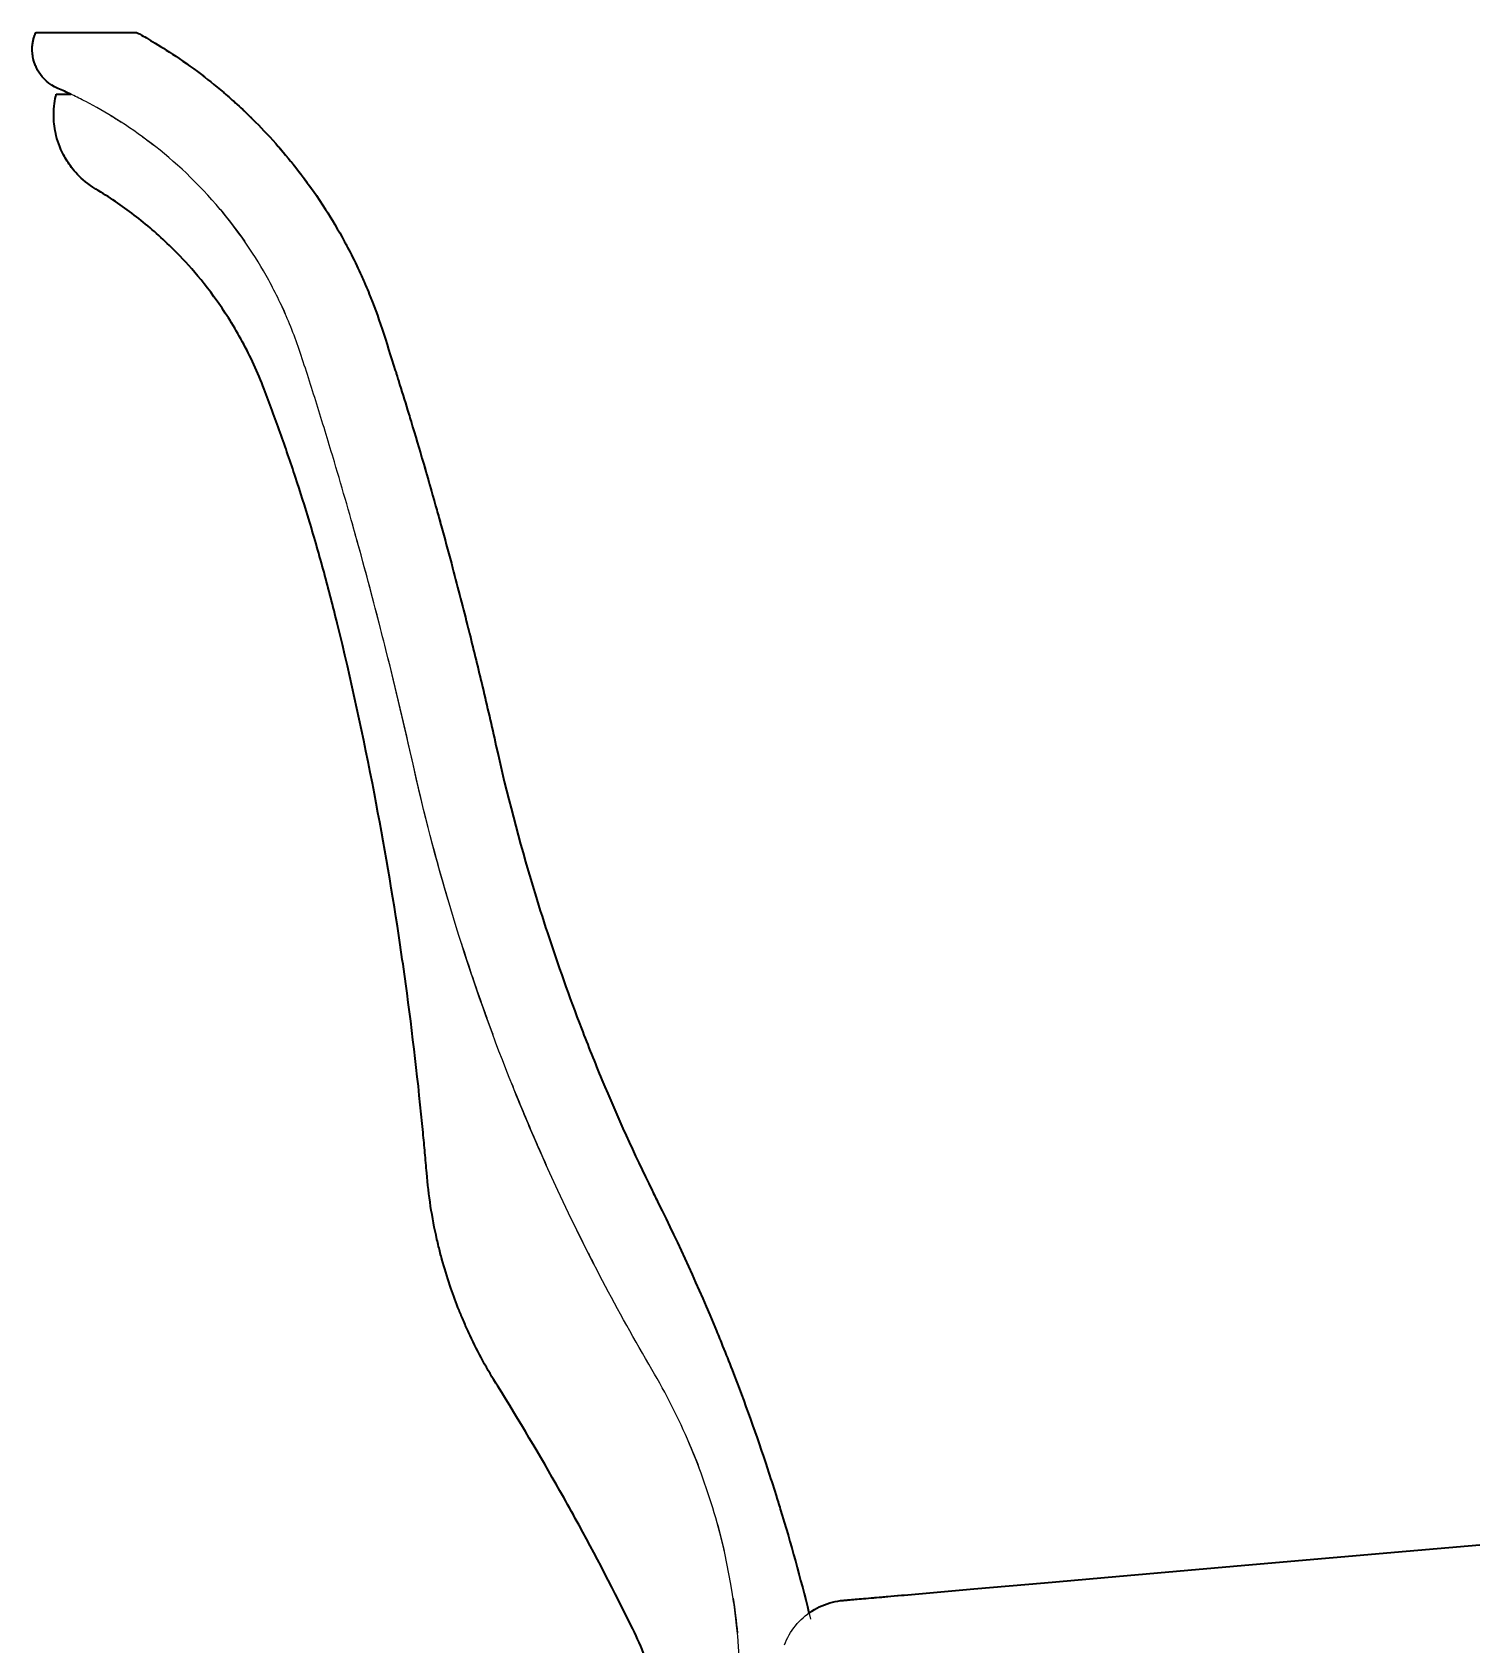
# Model space of a CAD drawing. Header units: millimetres. Extents: x 0 to 2114, y 0 to 2321.
# Drawn here: x 1336.6 to 1680.6, y 1935.3 to 2320.7 of the extents above; entities that cross this region are included whole.
import ezdxf

# ---------------------------------------------------------------- set-up
doc = ezdxf.new("R2010")
doc.units = ezdxf.units.MM
doc.layers.add('Blocks', color=7, linetype='Continuous')
doc.layers.add('Blocks$Inner', color=7, linetype='Continuous', lineweight=25, true_color=0x007f00)
doc.layers.add('Blocks$Outline', color=7, linetype='Continuous', lineweight=35, true_color=0xff3f3f)

# ---------------------------------------------------------------- blocks, each defined once
blk = doc.blocks.new('Aeron Size C Office Chair Side')
at = {"layer": 'Blocks$Inner'}
for p, q in [((165.7, 1017.39), (189.87, 1017.39)), ((170.58, 1002.64), (174.1, 1002.64))]:
    blk.add_line(p, q, dxfattribs=at)
for points in [[(371.99, 643.88), (371.2, 643.81), (370.42, 643.74), (369.65, 643.68), (368.9, 643.61), (368.17, 643.55), (367.47, 643.48), (366.78, 643.42), (366.11, 643.37), (365.47, 643.31), (364.85, 643.26), (364.25, 643.2), (363.68, 643.15), (363.14, 643.11), (362.63, 643.06), (362.14, 643.02), (361.69, 642.98), (361.26, 642.94), (360.87, 642.91), (360.5, 642.88), (360.17, 642.85), (359.87, 642.82), (359.61, 642.8), (359.38, 642.78), (359.18, 642.76), (359.01, 642.74), (358.88, 642.73), (358.79, 642.73), (358.73, 642.72), (358.7, 642.72), (358.77, 642.72), (358.86, 642.73), (358.98, 642.74), (359.13, 642.76), (359.33, 642.77), (359.55, 642.79), (359.81, 642.81), (360.1, 642.84), (360.42, 642.87), (360.78, 642.9), (361.17, 642.93), (361.58, 642.97), (362.03, 643.01), (362.51, 643.05), (363.02, 643.1), (363.55, 643.14), (364.11, 643.19), (364.7, 643.24), (365.32, 643.3), (365.95, 643.35), (366.62, 643.41), (367.3, 643.47), (368, 643.53), (368.73, 643.59), (369.47, 643.66), (370.23, 643.73), (371.01, 643.79), (371.8, 643.86), (372.61, 643.93), (373.27, 643.99), (389.92, 645.45), (406.79, 646.92), (423.83, 648.42), (441.02, 649.92), (458.34, 651.43), (475.76, 652.96), (493.24, 654.49), (510.77, 656.02)], [(371.65, 643.85), (370.86, 643.78), (370.08, 643.71), (369.32, 643.65), (368.58, 643.58), (367.86, 643.52)], [(344.6, 632.06), (344.84, 632.67), (345.12, 633.28), (345.42, 633.88), (345.74, 634.46), (346.08, 635.03), (346.45, 635.58), (346.84, 636.12), (347.25, 636.65), (347.68, 637.16), (348.13, 637.65), (348.6, 638.12), (349.09, 638.57), (349.59, 639), (350.11, 639.41), (350.65, 639.81), (351.21, 640.17), (351.78, 640.52), (352.36, 640.84), (352.95, 641.14), (353.56, 641.42), (354.17, 641.67), (354.8, 641.9), (355.44, 642.1), (356.08, 642.27), (356.73, 642.42), (357.38, 642.55), (358.04, 642.65), (358.7, 642.72), (358.76, 642.72), (358.84, 642.73), (358.95, 642.74), (359.1, 642.75), (359.29, 642.77), (359.5, 642.79), (359.75, 642.81), (360.04, 642.83), (360.36, 642.86), (360.71, 642.89)]]:
    blk.add_lwpolyline(points, dxfattribs=at)
for points, knots in [([(171, 1004.04), (168.85, 1004.97), (167.02, 1006.84), (165.86, 1008.94), (165.31, 1010.26), (165, 1011.57), (164.88, 1012.61), (164.86, 1013.46), (164.89, 1014.25), (165, 1015.1), (165.21, 1016.02), (165.45, 1016.79), (165.72, 1017.45), (165.72, 1017.45), (165.63, 1017.23)], [9, 9, 9, 9, 9.0833333, 9.1041667, 9.125, 9.1666667, 9.2083333, 9.2291667, 9.25, 9.2916667, 9.3333333, 9.3888889, 9.4444444, 9.5555556, 9.5555556, 9.5555556, 9.5555556]), ([(171.71, 989.46), (170.93, 991.26), (170.05, 994.67), (169.93, 998.55), (170.32, 1001.68), (170.6, 1002.61), (170.58, 1002.64)], [7, 7, 7, 7, 7.1071429, 7.2142857, 7.3214286, 7.4942742, 7.4942742, 7.4942742, 7.4942742]), ([(209.79, 975.14), (204.55, 981.39), (196.11, 989.23), (184.97, 996.88), (179.98, 999.68), (177.64, 1000.89)], [7, 7, 7, 7, 7.5, 7.75, 8, 8, 8, 8]), ([(180.05, 980), (178.22, 981.09), (176.06, 982.96), (174.21, 985.16), (172.81, 987.19), (172.07, 988.63), (171.71, 989.46)], [6, 6, 6, 6, 6.333333, 6.5, 6.666667, 7, 7, 7, 7]), ([(243.54, 959.24), (243.16, 960.08), (241.83, 962.95), (240.68, 965.19), (239.97, 966.52)], [-0.4610438, -0.4610438, -0.4610438, -0.4610438, -0.3333333, 0, 0, 0, 0]), ([(244.52, 957.01), (244.82, 956.32), (246.14, 953.15), (247.48, 949.56), (248.47, 946.5)], [0.5695157, 0.5695157, 0.5695157, 0.5695157, 0.6666667, 1, 1, 1, 1]), ([(248.47, 946.5), (249.51, 943.3), (251.62, 936.74), (255.93, 922.81), (260.63, 906.78), (265.39, 889.35), (267.86, 879.75), (269.05, 875.01)], [1, 1, 1, 1, 1.15, 1.3, 1.6, 1.8, 2, 2, 2, 2]), ([(248.09, 875.01), (247.27, 878.22), (245.58, 884.7), (241.97, 898), (237.76, 912.63), (233.1, 927.93), (230.46, 936.18), (229.15, 940.21)], [5, 5, 5, 5, 5.149999, 5.3, 5.6, 5.8, 6, 6, 6, 6]), ([(255.86, 842.56), (254.65, 847.99), (252.14, 858.84), (249.47, 869.63), (248.09, 875.01)], [4, 4, 4, 4, 4.500001, 5, 5, 5, 5]), ([(269.05, 875.01), (270.22, 870.36), (272.49, 861.04), (274.65, 851.67), (275.69, 846.98)], [2, 2, 2, 2, 2.5, 3, 3, 3, 3]), ([(264.27, 810.02), (264.04, 810.83), (260.9, 821.54), (258.12, 832.41), (255.86, 842.56)], [0.6395993, 0.6395993, 0.6395993, 0.6395993, 0.6666667, 1, 1, 1, 1]), ([(267.39, 799.86), (269.18, 794.22), (271.65, 786.91), (274.29, 779.67), (274.91, 777.99)], [-0.5251017, -0.5251017, -0.5251017, -0.5251017, -0.3333333, -0.2749689, -0.2749689, -0.2749689, -0.2749689]), ([(261.59, 728.98), (261.41, 729.77), (260.27, 735.03), (259.5, 740.34), (259.13, 744.86)], [-0.5879604, -0.5879604, -0.5879604, -0.5879604, -0.5, 0, 0, 0, 0]), ([(314.47, 737.67), (320.03, 726.51), (330.3, 703.7), (342.24, 670.38), (348.4, 648.28), (350.84, 638.25)], [5, 5, 5, 5, 5.3333333, 5.6666667, 5.9385596, 5.9385596, 5.9385596, 5.9385596]), ([(295.09, 731.01), (295.91, 729.34), (297.2, 726.75), (298.52, 724.16), (299, 723.24)], [-0.588301, -0.588301, -0.588301, -0.588301, -0.5, -0.4510926, -0.4510926, -0.4510926, -0.4510926]), ([(276.1, 693.9), (273.57, 697.93), (270.9, 702.87), (268.68, 707.78), (268.3, 708.66)], [1, 1, 1, 1, 1.5, 1.6084755, 1.6084755, 1.6084755, 1.6084755]), ([(332.9, 601.61), (333.73, 608.28), (334.9, 628.4), (331.15, 655.06), (322.35, 680.24), (316.34, 692.15), (312.96, 697.88)], [1, 1, 1, 1, 1.2, 1.6, 1.8, 2, 2, 2, 2]), ([(332.11, 697.78), (333.59, 693.97), (336.52, 686.15), (339.24, 678.22), (340.58, 674.15)], [0.3911229, 0.3911229, 0.3911229, 0.3911229, 0.5, 0.6130307, 0.6130307, 0.6130307, 0.6130307])]:
    blk.add_open_spline(points, degree=3, knots=knots, dxfattribs=at)
for points in [[(190.25, 1017.19), (189.75, 1017.47), (189.75, 1017.46), (192.74, 1015.8), (198.13, 1012.51), (205.15, 1007.6), (210.36, 1003.34), (213.09, 1000.89)], [(177.64, 1000.89), (176.57, 1001.45), (174.39, 1002.53), (172.14, 1003.55), (171, 1004.04)], [(213.86, 1000.19), (212.68, 1001.28), (211.84, 1002), (211.42, 1002.37)], [(211.42, 1002.37), (211.84, 1002), (212.67, 1001.28), (213.86, 1000.19)], [(213.09, 1000.89), (214.42, 999.69), (217.45, 996.88), (222.98, 991.11), (228.94, 983.93), (232.96, 978.24), (234.94, 975.14)], [(183.65, 997.53), (184.44, 997.05), (185.27, 996.53), (186.12, 995.99)], [(191.24, 992.48), (192.16, 991.81), (193.09, 991.1), (194.05, 990.36)], [(224.28, 989.46), (225.78, 987.72), (227.41, 985.74), (229.13, 983.46)], [(197.65, 966.52), (194.98, 969.1), (189.36, 973.95), (183.22, 978.11), (180.05, 980)], [(209.74, 975.19), (211.75, 972.8), (213.74, 970.22), (215.67, 967.42)], [(229.15, 940.21), (227.91, 944.01), (225.1, 951.18), (220.18, 960.64), (214.91, 968.74), (211.46, 973.14), (209.79, 975.14)], [(234.94, 975.14), (236.4, 972.85), (239.48, 967.71), (244.26, 958.05), (247.16, 950.55), (248.47, 946.5)], [(220.3, 932.17), (218.74, 936.25), (215.2, 943.83), (209.1, 953.5), (202.82, 961.3), (199.24, 964.97), (197.65, 966.52)], [(224.14, 952.79), (224.54, 951.95), (224.93, 951.09), (225.33, 950.2)], [(251.85, 935.94), (252.12, 935.07), (252.4, 934.2), (252.67, 933.31)], [(231.11, 900.55), (230.05, 904.08), (227.83, 911.12), (224.14, 921.89), (221.6, 928.77), (220.3, 932.17)], [(262.31, 900.55), (261.22, 904.5), (258.98, 912.4), (256.59, 920.46), (255.4, 924.42)], [(237.75, 876.21), (236.76, 880.28), (234.66, 888.41), (232.33, 896.51), (231.11, 900.55)], [(248.09, 875.01), (245.91, 883.52), (243.62, 892.04), (241.21, 900.55)], [(262.9, 898.41), (262.71, 899.12), (262.51, 899.84), (262.31, 900.55)], [(258.26, 754.49), (256.99, 767.88), (253.8, 794.79), (246.98, 835.45), (241.06, 862.62), (237.75, 876.21)], [(269.05, 875.01), (269.16, 874.59), (269.26, 874.17), (269.37, 873.76)], [(255.86, 842.56), (253.87, 851.47), (251.77, 860.38), (249.53, 869.3)], [(275.69, 846.98), (278.4, 834.85), (284.77, 810.73), (297.21, 775.18), (307.41, 752.06), (312.98, 740.69)], [(290.46, 740.69), (285.36, 751.64), (275.99, 773.86), (264.45, 807.91), (258.44, 830.97), (255.86, 842.56)], [(264.2, 810.28), (263.12, 813.95), (262.08, 817.62), (261.09, 821.29)], [(284.63, 812.86), (285.7, 809.3), (286.82, 805.76), (287.97, 802.23)], [(254.13, 790.07), (253.7, 793.18), (253.26, 796.28), (252.8, 799.37)], [(270.05, 791.72), (271.16, 788.44), (272.3, 785.17), (273.48, 781.9)], [(296.11, 779.36), (297.69, 775.26), (299.32, 771.19), (301, 767.15)], [(279.4, 766.32), (280.98, 762.35), (282.61, 758.41), (284.29, 754.49)], [(285.51, 751.68), (283.84, 755.49), (282.23, 759.31), (280.68, 763.14)], [(280.68, 763.14), (282.24, 759.3), (283.85, 755.49), (285.51, 751.68)], [(259.13, 744.86), (258.99, 746.48), (258.71, 749.69), (258.42, 752.89), (258.26, 754.49)], [(284.29, 754.49), (285.4, 751.91), (286.53, 749.33), (287.69, 746.75)], [(276.1, 693.9), (272.83, 699.12), (267.19, 710), (261.52, 727.24), (259.62, 739), (259.13, 744.86)], [(312.96, 697.88), (308.85, 704.87), (300.97, 719.01), (293.84, 733.42), (290.46, 740.69)], [(312.98, 740.69), (313.22, 740.19), (313.72, 739.18), (314.22, 738.17), (314.47, 737.67)], [(314.47, 737.67), (319.43, 727.72), (324.07, 717.52), (328.38, 707.09)], [(262.78, 724.25), (263.35, 722.16), (263.99, 720.09), (264.68, 718.03)], [(264.68, 718.03), (265.27, 716.28), (265.91, 714.51), (266.61, 712.74)], [(308.37, 635.91), (303.45, 645.92), (293.14, 665.62), (281.92, 684.6), (276.1, 693.9)], [(321.72, 680.6), (322.58, 678.59), (323.41, 676.55), (324.19, 674.49)], [(294.65, 662.3), (293.43, 664.52), (292.2, 666.73), (290.95, 668.93)], [(343.64, 664.52), (346.27, 655.88), (348.68, 647.13), (350.84, 638.28)], [(328.23, 662.31), (328.95, 659.78), (329.6, 657.22), (330.19, 654.65)], [(332.36, 643.26), (332.78, 640.48), (333.13, 637.68), (333.39, 634.87)], [(332.37, 643.24), (332.64, 641.4), (332.89, 639.55), (333.1, 637.7)], [(333.11, 637.58), (332.9, 639.42), (332.66, 641.26), (332.39, 643.08)], [(311.71, 628.2), (310.72, 630.82), (309.6, 633.4), (308.37, 635.91)]]:
    blk.add_open_spline(points, degree=3, dxfattribs=at)
at = {"layer": 'Blocks$Outline'}
for points in [[(165.7, 1017.39), (189.87, 1017.39)], [(170.58, 1002.64), (174.1, 1002.64)], [(493.24, 654.49), (510.77, 656.02)], [(441.02, 649.92), (458.34, 651.43)], [(458.34, 651.43), (475.76, 652.96)], [(475.76, 652.96), (493.24, 654.49)], [(406.79, 646.92), (423.83, 648.42)], [(423.83, 648.42), (441.02, 649.92)], [(367.86, 643.52), (368.58, 643.58)], [(368.58, 643.58), (369.32, 643.65)], [(369.32, 643.65), (370.08, 643.71)], [(370.08, 643.71), (370.86, 643.78)], [(370.86, 643.78), (371.65, 643.85)], [(371.65, 643.85), (371.8, 643.86)], [(371.8, 643.86), (372.61, 643.93)], [(372.61, 643.93), (373.27, 643.99)], [(373.27, 643.99), (389.92, 645.45)], [(389.92, 645.45), (406.79, 646.92)], [(350.49, 639.69), (350.65, 639.81)], [(350.65, 639.81), (351.21, 640.17)], [(351.21, 640.17), (351.78, 640.52)], [(351.78, 640.52), (352.36, 640.84)], [(352.36, 640.84), (352.95, 641.14)], [(352.95, 641.14), (353.56, 641.42)], [(353.56, 641.42), (354.17, 641.67)], [(354.17, 641.67), (354.8, 641.9)], [(354.8, 641.9), (355.44, 642.1)], [(355.44, 642.1), (356.08, 642.27)], [(356.08, 642.27), (356.73, 642.42)], [(356.73, 642.42), (357.38, 642.55)], [(357.38, 642.55), (358.04, 642.65)], [(358.04, 642.65), (358.7, 642.72)], [(358.7, 642.72), (358.76, 642.72)], [(358.76, 642.72), (358.84, 642.73)], [(358.84, 642.73), (358.95, 642.74)], [(358.95, 642.74), (359.1, 642.75)], [(359.1, 642.75), (359.29, 642.77)], [(359.29, 642.77), (359.5, 642.79)], [(359.5, 642.79), (359.75, 642.81)], [(359.75, 642.81), (360.04, 642.83)], [(360.04, 642.83), (360.36, 642.86)], [(360.36, 642.86), (360.71, 642.89)], [(360.71, 642.89), (360.78, 642.9)], [(360.78, 642.9), (361.17, 642.93)], [(361.17, 642.93), (361.58, 642.97)], [(361.58, 642.97), (362.03, 643.01)], [(362.03, 643.01), (362.51, 643.05)], [(362.51, 643.05), (363.02, 643.1)], [(363.02, 643.1), (363.55, 643.14)], [(363.55, 643.14), (364.11, 643.19)], [(364.11, 643.19), (364.7, 643.24)], [(364.7, 643.24), (365.32, 643.3)], [(365.32, 643.3), (365.95, 643.35)], [(365.95, 643.35), (366.62, 643.41)], [(366.62, 643.41), (367.3, 643.47)], [(367.3, 643.47), (367.86, 643.52)]]:
    blk.add_lwpolyline(points, dxfattribs=at)
for points, knots in [([(171, 1004.04), (168.85, 1004.97), (167.02, 1006.84), (165.86, 1008.94), (165.31, 1010.26), (165, 1011.57), (164.88, 1012.61), (164.86, 1013.46), (164.89, 1014.25), (165, 1015.1), (165.21, 1016.02), (165.45, 1016.79), (165.65, 1017.27), (165.69, 1017.39), (165.7, 1017.39)], [6, 6, 6, 6, 6.0833333, 6.1041667, 6.125, 6.1666667, 6.2083333, 6.2291667, 6.25, 6.2916667, 6.3333333, 6.3888889, 6.4444444, 6.496144, 6.496144, 6.496144, 6.496144]), ([(190.25, 1017.19), (190.25, 1017.19), (190.75, 1016.91), (192.74, 1015.8), (198.13, 1012.51), (204.67, 1007.94), (209.83, 1003.78), (212.52, 1001.4), (213.09, 1000.89)], [-0.4444724, -0.4444724, -0.4444724, -0.4444724, -0.4444444, -0.3333333, -0.2222222, -0.1111111, -0.022899, 0, 0, 0, 0]), ([(171.71, 989.46), (170.93, 991.26), (170.05, 994.67), (169.93, 998.55), (170.32, 1001.68), (170.6, 1002.61), (170.58, 1002.64)], [7, 7, 7, 7, 7.1071429, 7.2142857, 7.3214286, 7.4942742, 7.4942742, 7.4942742, 7.4942742]), ([(213.09, 1000.89), (213.34, 1000.67), (214.71, 999.43), (217.8, 996.51), (221.53, 992.62), (223.87, 989.94), (224.28, 989.46)], [0, 0, 0, 0, 0.0471444, 0.25, 0.5, 0.5532445, 0.5532445, 0.5532445, 0.5532445]), ([(180.05, 980), (178.22, 981.09), (176.06, 982.96), (174.21, 985.16), (172.81, 987.19), (172.07, 988.63), (171.71, 989.46)], [6, 6, 6, 6, 6.333333, 6.5, 6.666667, 7, 7, 7, 7]), ([(234.94, 975.14), (236.4, 972.85), (238.09, 970.03), (239.82, 966.81), (239.97, 966.52)], [1, 1, 1, 1, 1.3333333, 1.3663041, 1.3663041, 1.3663041, 1.3663041]), ([(239.97, 966.52), (240.68, 965.19), (241.83, 962.95), (243.16, 960.08), (243.54, 959.24)], [0, 0, 0, 0, 0.3333333, 0.4610438, 0.4610438, 0.4610438, 0.4610438]), ([(243.54, 959.24), (243.76, 958.76), (244.09, 958.02), (244.41, 957.27), (244.52, 957.01)], [1.61978953, 1.61978953, 1.61978953, 1.61978953, 1.66666667, 1.69125928, 1.69125928, 1.69125928, 1.69125928]), ([(244.52, 957.01), (244.82, 956.32), (246.14, 953.15), (247.48, 949.56), (248.47, 946.5)], [0.5695157, 0.5695157, 0.5695157, 0.5695157, 0.6666667, 1, 1, 1, 1]), ([(248.47, 946.5), (249.51, 943.3), (250.64, 939.79), (251.78, 936.17), (251.85, 935.94)], [1, 1, 1, 1, 1.15, 1.160328, 1.160328, 1.160328, 1.160328]), ([(252.67, 933.31), (253.4, 930.98), (254.31, 928.03), (257.2, 918.49), (259.72, 909.85), (262.17, 901.08), (263.53, 896.11), (265.87, 887.46), (267.86, 879.75), (269.05, 875.01)], [1.1987621, 1.1987621, 1.1987621, 1.1987621, 1.3, 1.3252354, 1.6, 1.6499983, 1.6788034, 1.8, 2, 2, 2, 2]), ([(252.8, 799.37), (251.01, 811.37), (246.65, 836.97), (241.06, 862.62), (237.75, 876.21)], [1.3705881, 1.3705881, 1.3705881, 1.3705881, 1.6666667, 2, 2, 2, 2]), ([(269.37, 873.76), (270.42, 869.52), (272.59, 860.62), (274.65, 851.67), (275.69, 846.98)], [2.0448235, 2.0448235, 2.0448235, 2.0448235, 2.5, 3, 3, 3, 3]), ([(268.3, 708.66), (268.08, 709.15), (267.5, 710.51), (266.24, 713.62), (264.53, 718.3), (263.04, 723.18), (262.09, 726.84), (260.48, 733.68), (259.57, 739.56), (259.13, 744.86)], [1.3035341, 1.3035341, 1.3035341, 1.3035341, 1.3333333, 1.3844027, 1.4880242, 1.6080538, 1.6666667, 1.6985736, 2, 2, 2, 2]), ([(314.47, 737.67), (319.45, 727.67), (324.63, 716.29), (330.14, 702.8), (334.45, 691.92), (338.69, 680.09), (342.28, 668.9), (345.82, 657.5), (348.43, 648.04), (350.49, 639.69)], [-1, -1, -1, -1, -0.7011864, -0.6666667, -0.6123055, -0.3902035, -0.3333333, -0.3010889, -0.0743976, -0.0743976, -0.0743976, -0.0743976]), ([(276.1, 693.9), (273.57, 697.93), (270.9, 702.87), (268.68, 707.78), (268.3, 708.66)], [-1, -1, -1, -1, -0.5, -0.3915245, -0.3915245, -0.3915245, -0.3915245])]:
    blk.add_open_spline(points, degree=3, knots=knots, dxfattribs=at)
for points in [[(189.87, 1017.39), (189.88, 1017.39), (190.01, 1017.32), (190.25, 1017.19)], [(174.1, 1002.64), (173.08, 1003.12), (172.05, 1003.59), (171, 1004.04)], [(224.28, 989.46), (225.78, 987.72), (227.41, 985.74), (229.13, 983.46)], [(229.13, 983.46), (231.07, 980.91), (233.02, 978.14), (234.94, 975.14)], [(197.65, 966.52), (194.98, 969.1), (189.36, 973.95), (183.22, 978.11), (180.05, 980)], [(220.3, 932.17), (218.74, 936.25), (215.2, 943.83), (209.1, 953.5), (202.82, 961.3), (199.24, 964.97), (197.65, 966.52)], [(251.85, 935.94), (252.12, 935.07), (252.4, 934.2), (252.67, 933.31)], [(231.11, 900.55), (230.05, 904.08), (227.83, 911.12), (224.14, 921.89), (221.6, 928.77), (220.3, 932.17)], [(237.75, 876.21), (236.76, 880.28), (234.66, 888.41), (232.33, 896.51), (231.11, 900.55)], [(269.05, 875.01), (269.16, 874.59), (269.26, 874.17), (269.37, 873.76)], [(275.69, 846.98), (278.24, 835.54), (281.22, 824.15), (284.63, 812.86)], [(284.63, 812.86), (285.7, 809.3), (286.82, 805.76), (287.97, 802.23)], [(287.97, 802.23), (290.49, 794.55), (293.2, 786.93), (296.11, 779.36)], [(254.13, 790.07), (253.7, 793.18), (253.26, 796.28), (252.8, 799.37)], [(258.26, 754.49), (257.14, 766.31), (255.76, 778.17), (254.13, 790.07)], [(296.11, 779.36), (297.69, 775.26), (299.32, 771.19), (301, 767.15)], [(301, 767.15), (304.71, 758.23), (308.71, 749.4), (312.98, 740.69)], [(259.13, 744.86), (258.99, 746.48), (258.71, 749.69), (258.42, 752.89), (258.26, 754.49)], [(312.98, 740.69), (313.22, 740.19), (313.72, 739.18), (314.22, 738.17), (314.47, 737.67)], [(290.95, 668.93), (286.17, 677.39), (281.22, 685.72), (276.1, 693.9)], [(294.65, 662.3), (293.43, 664.52), (292.2, 666.73), (290.95, 668.93)], [(308.37, 635.91), (303.98, 644.84), (299.41, 653.64), (294.65, 662.3)], [(311.31, 629.25), (310.42, 631.51), (309.44, 633.73), (308.37, 635.91)]]:
    blk.add_open_spline(points, degree=3, dxfattribs=at)

msp = doc.modelspace()

# ---------------------------------------------------------------- block references
at = {"layer": 'Blocks'}
msp.add_blockref('Aeron Size C Office Chair Side', (1171.71, 1303.19), dxfattribs=at)

doc.saveas('drawing.dxf')
